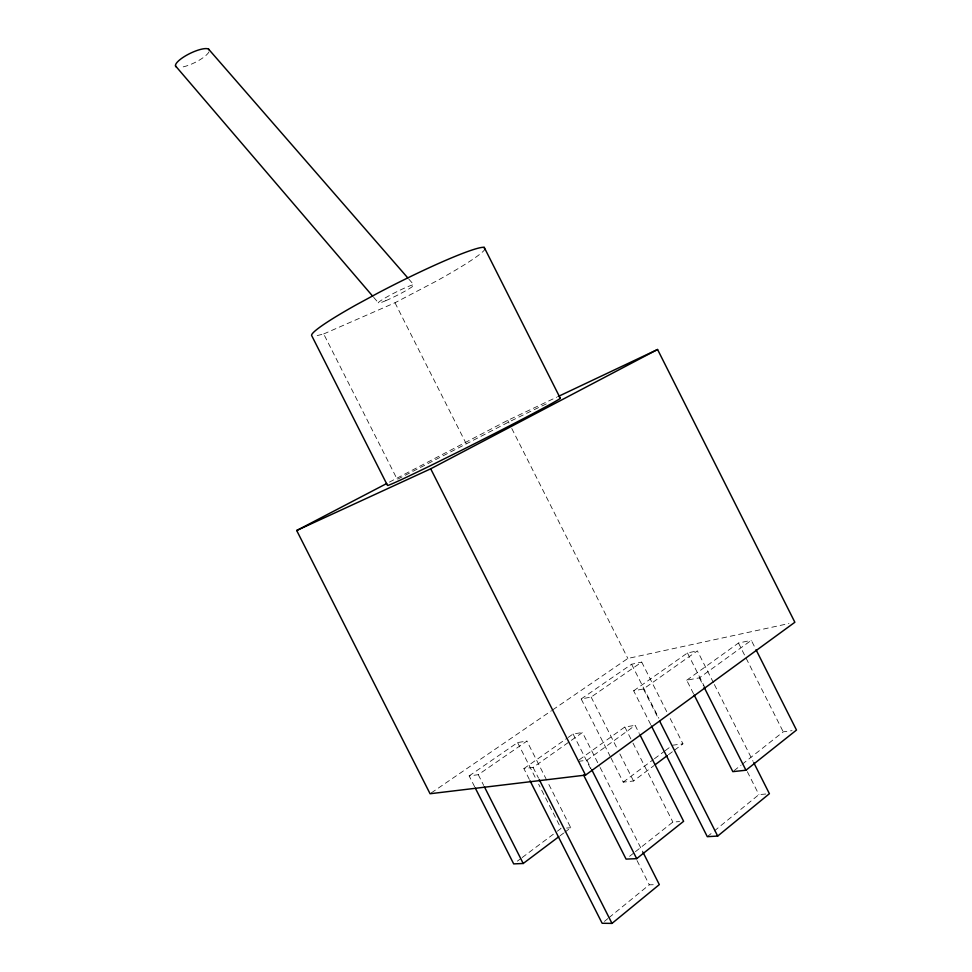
<?xml version="1.0" encoding="UTF-8"?>
<svg xmlns="http://www.w3.org/2000/svg" width="972" height="972" viewBox="0 0 972 972"><rect width="100%" height="100%" fill="white"/><g stroke="black" fill="none" stroke-linecap="round" stroke-linejoin="round"><path stroke-width="0.73" stroke-dasharray="4.86 3.65" d="M707.3 836.673L713.169 831.898M714.335 830.938L758.901 794.622L767.904 793.832M604.426 921.395L607.877 918.576M609.031 917.641L649.296 884.799L656.465 884.666M629.589 856.32L634.266 852.614M635.433 851.691L672.867 822.069L679.586 821.595M733.994 770.723L741.029 765.171M742.207 764.247L783.238 731.843L792.071 730.652M560.054 835.786L563.626 833.101M564.817 832.214L570.758 827.743L547.467 781.707M610.999 757.978L623.21 782.132L633.525 780.99L654.022 765.572M668.481 754.697L673.304 751.064M674.507 750.165L682.952 743.811L669.429 717.02M517.335 861.168L520.98 858.446M522.195 857.535L556.178 832.093M557.393 831.182L561.038 828.448L538.634 784.173M623.21 782.132L653.245 759.63M654.448 758.731L664.058 751.538M665.261 750.639L670.06 747.043M693.486 693.668L686.706 680.218L699.366 677.836L751.295 640.329L755.341 648.36M578.231 761.38L586.93 760.226L635.178 725.355L639.272 733.459M686.706 680.218L738.477 643.027L751.295 640.329M579.251 759.8L624.85 726.983L635.178 725.355M650.705 724.565L633.659 690.8L643.44 688.966L697.386 650.863L713.691 683.194M529.327 779.374L523.884 768.621L533.081 767.394L570.114 741.223M571.354 740.348L582.459 732.499L599.469 766.155M633.659 690.8L687.459 652.953L697.386 650.863M523.884 768.621L566.931 738.319M568.158 737.456L573.079 733.994L582.459 732.499M474.628 786.737L469.148 775.911L478.273 774.696L526.921 741.077L546.786 780.346M610.331 756.641L581.183 698.953L591.134 697.058L641.714 662.102L666.731 711.662M469.148 775.911L517.59 742.559L526.921 741.077M581.183 698.953L631.581 664.241L641.714 662.102M431.325 792.873L551.501 710.69M552.752 709.827L627.851 658.457L788.948 623.538M546.276 403.951A97.103 2.053 -26.8 0 0 507.858 422.492L397.244 479.39L323.688 333.955L314.916 336.166M389.42 482.1L507.688 420.378L556.737 397.183M323.688 333.955L394.984 302.754L436.464 281.042A97.212 8.274 -26.8 0 0 484.773 249.488M672.466 745.245L682.952 743.811M566.591 828.047L570.758 827.743M408.799 279.073L413.78 284.784M373.685 297.335L378.618 303.094M478.273 774.696L483.716 785.461M714.371 684.543L753.093 761.355M687.459 652.953L704.469 686.682M747.334 771.683L758.901 794.622M699.366 677.836L703.412 685.868M631.581 664.241L658.846 718.247M643.44 688.966L658.421 718.66M507.688 420.378L509.049 423.087M511.782 428.494L627.851 658.457M624.85 726.983L632.286 741.709M632.966 743.058L672.867 822.069M394.984 302.754L466.05 443.426M591.134 697.058L617.123 748.501M619.857 753.92L633.525 780.99M600.149 767.503L643.002 852.298M586.93 760.226L591.025 768.317M573.079 733.994L590.769 768.998M637.049 860.572L649.296 884.799M533.081 767.394L538.524 778.147M517.59 742.559L535.912 778.803M738.477 643.027L783.238 731.843M208.992 51.844A18.699 5.164 -26 0 1 181.314 67.226M385.811 300.664A20.011 1.689 -26.8 0 0 413.963 285.197A20.011 1.689 -26.8 0 0 388.703 295.95A20.011 1.689 -26.8 0 0 385.811 300.664"/><path stroke-width="1.46" d="M651.386 725.914L707.3 836.673L717.688 836.066L769.399 793.699L753.774 762.704M530.007 780.723L602.13 923.266L611.995 923.4L659.32 884.605L643.002 852.298M694.166 695.004L732.827 771.647L745.949 770.225L796.493 730.057L756.022 649.709M583.625 775.121L626.077 859.102L636.684 858.653L683.62 821.304L639.953 734.808M475.308 788.098L513.69 863.889L523.215 863.488L558.876 836.673M655.225 764.672L667.278 755.609M386.735 483.509L296.691 530.505L430.074 793.735L585.533 775.097L794.865 622.262L657.57 349.495L558.098 396.54M296.691 530.505L430.705 468.808L657.57 349.495M559.714 398.083L560.346 398.362A97.103 2.053 -26.8 0 1 459.039 451.53L436.221 462.842A97.103 2.053 -26.8 0 1 387.5 485.453L311.611 335.449A97.212 8.274 -26.8 0 1 356.335 304.771L378.752 292.621A97.212 8.274 -26.8 0 1 484.202 247.35L560.346 398.362M208.543 49.098L407.803 277.919M175.507 65.914L372.689 296.181M484.396 786.81L523.215 863.488M704.093 687.204L745.949 770.225M659.781 721.358L717.688 836.066M591.705 769.666L636.684 858.653M430.705 468.808L585.533 775.097M539.205 779.495L611.995 923.4M484.202 247.35L484.773 249.488M176.406 66.971A18.699 5.164 -26 0 1 189.163 53.861A18.699 5.164 -26 0 1 209.345 50.204"/></g></svg>
